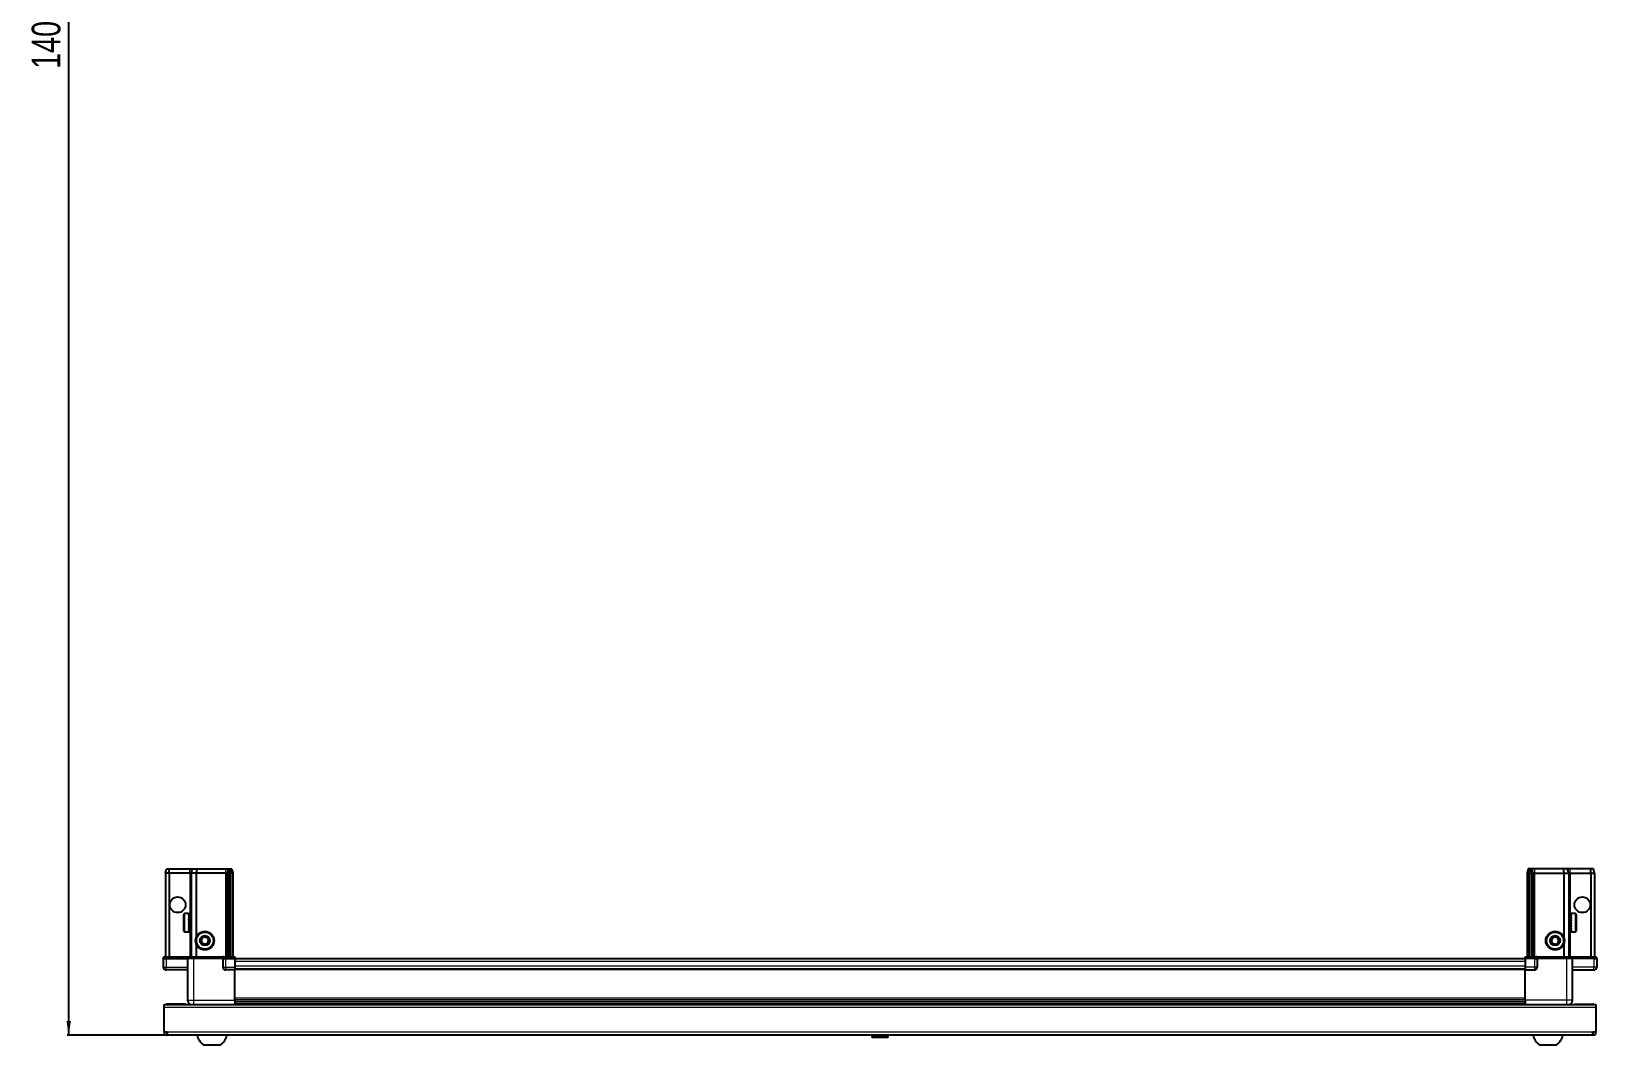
# Model space of a CAD drawing. Header units: millimetres. Extents: x 1415 to 5361, y -665 to 1603.
# Drawn here: x 1479 to 2571, y -665 to 42 of the extents above; entities that cross this region are included whole.
import ezdxf

# ---------------------------------------------------------------- set-up
doc = ezdxf.new("R2010")
doc.units = ezdxf.units.MM
doc.layers.add('FORMAT', color=7, linetype='Continuous')
doc.styles.add('SLDTEXTSTYLE0', font='TXT', dxfattribs={"width": 0.75})
doc.dimstyles.new('SLDDIMSTYLE0', dxfattribs={"dimtxt": 20, "dimasz": 10, "dimexe": 0, "dimexo": 0.0625, "dimgap": 5, "dimtad": 2, "dimdec": 1, "dimrnd": 1e-09, "dimzin": 12, "dimdsep": 46, "dimtxsty": 'SLDTEXTSTYLE0', "dimsah": 1, "dimcen": 0.09, "dimadec": 0, "dimazin": 3, "dimtfac": 1, "dimtofl": 0, "dimtmove": 0, "dimatfit": 3, "dimfxl": 0, "dimfrac": 2, "dimtolj": 1, "dimtzin": 12, "dimarcsym": 0})

# ---------------------------------------------------------------- blocks, each defined once
blk = doc.blocks.new('_D_8')
at = {"layer": 'FORMAT'}
for p, q in [((2065, 748.4), (1503.8, 748.4)), ((1504.8, 748.4), (1504.8, -658.6)), ((1573.4, -658.6), (1503.8, -658.6))]:
    blk.add_line(p, q, dxfattribs=at)
for points in [[(1504.8, 748.4), (1503.3, 738.4), (1506.4, 738.4)], [(1504.8, -658.6), (1506.4, -648.6), (1503.3, -648.6)]]:
    blk.add_solid(points, dxfattribs=at)
at = {"layer": 'FORMAT', "insert": (1479, 15.4), "char_height": 20, "attachment_point": 1, "rotation": 90, "style": 'SLDTEXTSTYLE0'}
blk.add_mtext('1407', dxfattribs=at)

msp = doc.modelspace()

# ---------------------------------------------------------------- linework, layer by layer
at = {"color": 7, "linetype": 'Continuous', "lineweight": 25}
for p, q in [((1572.32, -545.58), (1573.12, -542.58)), ((1574.82, -545.58), (1572.32, -545.58)), ((1572.32, -545.58), (1572.32, -603.88)), ((1573.12, -542.58), (1574.97, -542.58)), ((1574.82, -545.58), (1574.97, -542.58)), ((1589.32, -545.58), (1574.82, -545.58)), ((1574.82, -545.58), (1574.82, -603.88)), ((1574.97, -542.58), (1589.32, -542.58)), ((1589.32, -542.58), (1591.12, -542.58)), ((1590.32, -545.58), (1589.32, -545.58)), ((1590.32, -545.58), (1591.12, -542.58)), ((1593.82, -545.58), (1590.32, -545.58)), ((1590.32, -545.58), (1590.32, -603.88)), ((1591.12, -542.58), (1594.15, -542.58)), ((1594.15, -542.58), (1593.82, -545.58)), ((1614.32, -545.58), (1593.82, -545.58)), ((1593.82, -545.58), (1593.82, -590.08)), ((1594.15, -542.58), (1614.32, -542.58)), ((1614.32, -542.58), (1616.12, -542.58)), ((1615.32, -545.58), (1614.32, -545.58)), ((1616.12, -542.58), (1615.32, -545.58)), ((1615.32, -545.58), (1615.32, -603.88)), ((1616.32, -545.58), (1615.32, -545.58)), ((1616.12, -542.58), (1616.86, -542.58)), ((1616.86, -542.58), (1616.32, -545.58)), ((1616.32, -545.58), (1616.32, -603.88)), ((1617.82, -545.58), (1616.32, -545.58)), ((1616.86, -542.58), (1617.36, -542.58)), ((1617.36, -542.58), (1617.82, -545.58)), ((1617.36, -542.58), (1618.52, -542.58)), ((1617.82, -545.58), (1617.82, -603.88)), ((1619.32, -545.58), (1617.82, -545.58)), ((1618.52, -542.58), (1619.32, -545.58)), ((1619.32, -545.58), (1619.32, -603.88)), ((2523.12, -542.58), (2522.32, -545.58)), ((2522.32, -545.58), (2523.82, -545.58)), ((2522.32, -545.58), (2522.32, -603.88)), ((2524.28, -542.58), (2523.12, -542.58)), ((2524.28, -542.58), (2523.82, -545.58)), ((2523.82, -545.58), (2523.82, -603.88)), ((2523.82, -545.58), (2525.32, -545.58)), ((2524.78, -542.58), (2524.28, -542.58)), ((2524.78, -542.58), (2525.32, -545.58)), ((2525.52, -542.58), (2524.78, -542.58)), ((2525.32, -545.58), (2526.32, -545.58)), ((2525.32, -545.58), (2525.32, -603.88)), ((2525.52, -542.58), (2526.32, -545.58)), ((2527.32, -542.58), (2525.52, -542.58)), ((2526.32, -545.58), (2526.32, -603.88)), ((2526.32, -545.58), (2527.32, -545.58)), ((2547.49, -542.58), (2527.32, -542.58)), ((2527.32, -545.58), (2547.82, -545.58)), ((2547.49, -542.58), (2547.82, -545.58)), ((2550.52, -542.58), (2547.49, -542.58)), ((2547.82, -545.58), (2547.82, -590.08)), ((2547.82, -545.58), (2551.32, -545.58)), ((2551.32, -545.58), (2550.52, -542.58)), ((2552.32, -542.58), (2550.52, -542.58)), ((2551.32, -545.58), (2551.32, -603.88)), ((2551.32, -545.58), (2552.32, -545.58)), ((2566.67, -542.58), (2552.32, -542.58)), ((2552.32, -545.58), (2566.82, -545.58)), ((2566.82, -545.58), (2566.67, -542.58)), ((2568.52, -542.58), (2566.67, -542.58)), ((2566.82, -545.58), (2569.32, -545.58)), ((2566.82, -545.58), (2566.82, -603.88)), ((2569.32, -545.58), (2568.52, -542.58)), ((2569.32, -545.58), (2569.32, -603.88)), ((1585.12, -585.78), (1585.12, -574.38)), ((1588.32, -573.58), (1585.92, -573.58)), ((1588.32, -573.58), (1588.32, -573.59)), ((1588.32, -573.59), (1588.82, -573.59)), ((1588.32, -573.77), (1588.82, -573.77)), ((1588.32, -573.77), (1588.32, -573.99)), ((1588.32, -573.99), (1588.82, -573.99)), ((1588.32, -574.57), (1588.82, -574.57)), ((1588.32, -574.57), (1588.32, -574.99)), ((1588.32, -574.99), (1588.82, -574.99)), ((1588.32, -575.9), (1588.82, -575.9)), ((1588.32, -575.9), (1588.32, -576.49)), ((1588.32, -576.49), (1588.82, -576.49)), ((1588.32, -577.65), (1588.82, -577.65)), ((1588.32, -577.65), (1588.32, -578.35)), ((1588.32, -578.35), (1588.82, -578.35)), ((1588.82, -573.77), (1588.82, -573.59)), ((1588.82, -573.99), (1588.82, -573.77)), ((1588.82, -574.57), (1588.82, -573.99)), ((1588.82, -574.99), (1588.82, -574.57)), ((1588.82, -575.9), (1588.82, -574.99)), ((1588.92, -575.68), (1588.82, -575.68)), ((1588.82, -576.49), (1588.82, -575.9)), ((1588.82, -577.65), (1588.82, -576.49)), ((1588.82, -578.35), (1588.82, -577.65)), ((1588.82, -579.63), (1588.82, -578.35)), ((1588.92, -584.48), (1588.92, -575.68)), ((1589.8, -576.77), (1589.32, -576.08)), ((1589.32, -584.08), (1589.32, -576.08)), ((1590.29, -576.08), (1589.8, -576.77)), ((1589.8, -583.39), (1589.8, -576.77)), ((1590.32, -576.08), (1590.29, -576.08)), ((1590.29, -584.08), (1590.29, -576.08)), ((2551.35, -576.08), (2551.32, -576.08)), ((2551.84, -576.77), (2551.35, -576.08)), ((2551.35, -576.08), (2551.35, -584.08)), ((2552.32, -576.08), (2551.84, -576.77)), ((2551.84, -576.77), (2551.84, -583.39)), ((2552.32, -576.08), (2552.32, -584.08)), ((2552.82, -575.68), (2552.72, -575.68)), ((2552.72, -575.68), (2552.72, -584.48)), ((2555.72, -573.58), (2552.82, -573.58)), ((2553.32, -573.58), (2552.82, -573.58)), ((2552.82, -573.58), (2552.82, -573.63)), ((2552.82, -573.63), (2552.82, -573.91)), ((2553.32, -573.63), (2552.82, -573.63)), ((2553.32, -573.91), (2552.82, -573.91)), ((2552.82, -573.91), (2552.82, -574.19)), ((2553.32, -574.19), (2552.82, -574.19)), ((2552.82, -574.19), (2552.82, -574.85)), ((2553.32, -574.85), (2552.82, -574.85)), ((2552.82, -574.85), (2552.82, -575.32)), ((2552.82, -575.32), (2552.82, -576.3)), ((2553.32, -575.32), (2552.82, -575.32)), ((2553.32, -576.3), (2552.82, -576.3)), ((2552.82, -576.3), (2552.82, -576.92)), ((2552.82, -576.92), (2552.82, -578.12)), ((2553.32, -576.92), (2552.82, -576.92)), ((2553.32, -578.12), (2552.82, -578.12)), ((2552.82, -578.12), (2552.82, -578.75)), ((2553.32, -578.75), (2552.82, -578.75)), ((2553.32, -573.63), (2553.32, -573.58)), ((2553.32, -574.19), (2553.32, -573.91)), ((2553.32, -575.32), (2553.32, -574.85)), ((2553.32, -576.92), (2553.32, -576.3)), ((2553.32, -578.83), (2553.32, -578.12)), ((2556.52, -574.38), (2556.52, -585.78)), ((1585.92, -586.58), (1588.32, -586.58)), ((1588.32, -579.63), (1588.82, -579.63)), ((1588.32, -579.63), (1588.32, -580.37)), ((1588.32, -579.77), (1588.82, -579.77)), ((1588.32, -580.27), (1588.82, -580.27)), ((1588.32, -580.37), (1588.82, -580.37)), ((1588.32, -581.65), (1588.82, -581.65)), ((1588.32, -581.65), (1588.32, -582.36)), ((1588.32, -582.36), (1588.82, -582.36)), ((1588.32, -583.52), (1588.82, -583.52)), ((1588.32, -583.52), (1588.32, -584.13)), ((1588.32, -584.13), (1588.82, -584.13)), ((1588.32, -585.06), (1588.82, -585.06)), ((1588.32, -585.06), (1588.32, -585.5)), ((1588.32, -585.5), (1588.82, -585.5)), ((1588.32, -586.11), (1588.82, -586.11)), ((1588.32, -586.11), (1588.32, -586.34)), ((1588.32, -586.34), (1588.82, -586.34)), ((1588.32, -586.56), (1588.82, -586.56)), ((1588.32, -586.56), (1588.32, -586.58)), ((1588.32, -586.57), (1588.82, -586.57)), ((1588.82, -579.77), (1588.82, -579.63)), ((1588.82, -580.37), (1588.82, -580.27)), ((1588.82, -581.65), (1588.82, -580.37)), ((1588.82, -582.36), (1588.82, -581.65)), ((1588.82, -583.52), (1588.82, -582.36)), ((1588.82, -584.13), (1588.82, -583.52)), ((1588.82, -585.06), (1588.82, -584.13)), ((1588.82, -584.48), (1588.92, -584.48)), ((1588.82, -585.5), (1588.82, -585.06)), ((1588.82, -586.11), (1588.82, -585.5)), ((1588.82, -586.34), (1588.82, -586.11)), ((1588.82, -586.56), (1588.82, -586.34)), ((1588.82, -586.57), (1588.82, -586.56)), ((1589.32, -584.08), (1589.8, -583.39)), ((1589.8, -583.39), (1590.29, -584.08)), ((1590.29, -584.08), (1590.32, -584.08)), ((2551.32, -584.08), (2551.35, -584.08)), ((2551.35, -584.08), (2551.84, -583.39)), ((2551.84, -583.39), (2552.32, -584.08)), ((2552.72, -584.48), (2552.82, -584.48)), ((2552.82, -578.83), (2552.82, -580.13)), ((2553.32, -578.83), (2552.82, -578.83)), ((2553.32, -580.13), (2552.82, -580.13)), ((2553.32, -580.61), (2552.82, -580.61)), ((2552.82, -580.61), (2552.82, -580.87)), ((2552.82, -580.87), (2552.82, -582.14)), ((2553.32, -580.87), (2552.82, -580.87)), ((2553.32, -582.14), (2552.82, -582.14)), ((2552.82, -582.14), (2552.82, -582.82)), ((2552.82, -582.82), (2552.82, -583.94)), ((2553.32, -582.82), (2552.82, -582.82)), ((2553.32, -583.94), (2552.82, -583.94)), ((2552.82, -583.94), (2552.82, -584.51)), ((2552.82, -584.51), (2552.82, -585.37)), ((2553.32, -584.51), (2552.82, -584.51)), ((2553.32, -585.37), (2552.82, -585.37)), ((2552.82, -585.37), (2552.82, -585.76)), ((2552.82, -585.76), (2552.82, -586.28)), ((2553.32, -585.76), (2552.82, -585.76)), ((2553.32, -586.28), (2552.82, -586.28)), ((2552.82, -586.28), (2552.82, -586.46)), ((2552.82, -586.46), (2552.82, -586.58)), ((2553.32, -586.46), (2552.82, -586.46)), ((2552.82, -586.58), (2555.72, -586.58)), ((2553.32, -580.87), (2553.32, -580.13)), ((2553.32, -582.82), (2553.32, -582.14)), ((2553.32, -584.51), (2553.32, -583.94)), ((2553.32, -585.76), (2553.32, -585.37)), ((2553.32, -586.46), (2553.32, -586.28)), ((1593.82, -595.08), (1593.82, -603.88)), ((2547.82, -595.08), (2547.82, -603.88)), ((1571.32, -603.88), (1570.82, -604.75)), ((1570.82, -605.08), (1570.82, -604.75)), ((1570.82, -605.08), (1572.82, -605.08)), ((1570.82, -605.08), (1570.82, -611.08)), ((1572.82, -603.88), (1571.32, -603.88)), ((1572.82, -603.88), (1587.62, -603.88)), ((1587.62, -605.08), (1572.82, -605.08)), ((1572.82, -605.08), (1587.62, -605.08)), ((1587.62, -603.88), (1587.82, -603.88)), ((1587.82, -605.08), (1587.62, -605.08)), ((1587.82, -605.08), (1587.82, -603.88)), ((1587.82, -603.88), (1591.82, -603.88)), ((1591.82, -605.08), (1587.82, -605.08)), ((1587.82, -605.08), (1587.82, -634.08)), ((1591.82, -603.88), (1612.12, -603.88)), ((1612.12, -605.08), (1591.82, -605.08)), ((1612.12, -603.88), (1612.32, -603.88)), ((1612.32, -605.08), (1612.12, -605.08)), ((1612.32, -605.08), (1612.32, -603.88)), ((1613, -603.88), (1612.32, -603.88)), ((1612.32, -605.08), (1614.32, -605.08)), ((1612.32, -605.08), (1612.32, -611.08)), ((1613, -603.88), (1620.82, -603.88)), ((1620.82, -604.75), (1614.32, -604.75)), ((1620.82, -605.08), (1614.32, -605.08)), ((1614.32, -605.08), (1620.82, -605.08)), ((1620.82, -603.88), (1620.82, -604.75)), ((1620.82, -604.75), (1620.82, -604.75)), ((1620.82, -605.08), (1620.82, -604.75)), ((1620.82, -605.08), (1620.82, -605.08)), ((1620.82, -605.08), (1620.82, -611.08)), ((2520.82, -605.23), (1620.82, -605.23)), ((1620.82, -611.08), (1620.82, -613.08)), ((2520.82, -604.75), (2520.82, -603.88)), ((2520.82, -603.88), (2528.64, -603.88)), ((2527.32, -604.75), (2520.82, -604.75)), ((2520.82, -605.08), (2520.82, -604.75)), ((2527.32, -605.08), (2520.82, -605.08)), ((2520.82, -605.08), (2520.82, -611.08)), ((2520.82, -611.08), (2520.82, -613.08)), ((2527.32, -605.08), (2529.32, -605.08)), ((2529.32, -605.08), (2527.32, -605.08)), ((2529.32, -603.88), (2528.64, -603.88)), ((2529.32, -605.08), (2529.32, -603.88)), ((2529.32, -603.88), (2529.52, -603.88)), ((2529.52, -605.08), (2529.32, -605.08)), ((2529.32, -605.08), (2529.32, -611.08)), ((2529.52, -603.88), (2549.82, -603.88)), ((2549.82, -605.08), (2529.52, -605.08)), ((2549.82, -603.88), (2553.82, -603.88)), ((2553.82, -605.08), (2549.82, -605.08)), ((2553.82, -605.08), (2553.82, -603.88)), ((2553.82, -603.88), (2554.02, -603.88)), ((2554.02, -605.08), (2553.82, -605.08)), ((2553.82, -605.08), (2553.82, -634.08)), ((2554.02, -603.88), (2568.82, -603.88)), ((2568.82, -605.08), (2554.02, -605.08)), ((2570.32, -603.88), (2568.82, -603.88)), ((2568.82, -605.08), (2570.82, -605.08)), ((2570.82, -604.75), (2570.32, -603.88)), ((2570.82, -604.75), (2570.32, -603.88)), ((2570.82, -605.08), (2570.82, -604.75)), ((2570.82, -605.08), (2570.82, -604.75)), ((2570.82, -605.08), (2570.82, -605.08)), ((2570.82, -605.08), (2570.82, -611.08)), ((1587.82, -613.08), (1572.82, -613.08)), ((1620.82, -613.08), (1614.32, -613.08)), ((2520.82, -612.43), (1620.82, -612.43)), ((1620.82, -634.08), (1620.82, -613.08)), ((2520.82, -613.08), (2527.32, -613.08)), ((2520.82, -634.08), (2520.82, -613.08)), ((2553.82, -613.08), (2568.82, -613.08)), ((1571.32, -637.08), (2570.32, -637.08)), ((1571.32, -639.18), (1571.32, -637.08)), ((1571.32, -656.48), (1571.32, -639.18)), ((1586.32, -636.98), (1573.42, -636.98)), ((1586.32, -636.98), (1586.32, -637.08)), ((1620.82, -635.1), (2520.82, -635.1)), ((1620.82, -635.14), (2520.82, -635.14)), ((1644.7, -636.93), (1620.82, -636.93)), ((1639.32, -637.08), (1639.32, -636.93)), ((1639.36, -637.08), (1639.36, -636.93)), ((1639.63, -637.08), (1639.63, -636.93)), ((1639.89, -637.08), (1639.89, -636.93)), ((1640.54, -637.08), (1640.54, -636.93)), ((1641.01, -637.08), (1641.01, -636.93)), ((1641.97, -637.08), (1641.97, -636.93)), ((1642.59, -637.08), (1642.59, -636.93)), ((1643.78, -637.08), (1643.78, -636.93)), ((1644.44, -637.08), (1644.44, -636.93)), ((1644.49, -637.08), (1644.49, -636.93)), ((1645.79, -636.93), (1644.7, -636.93)), ((1645.79, -637.08), (1645.79, -636.93)), ((1645.79, -636.93), (1645.79, -636.93)), ((1646.52, -636.93), (1645.79, -636.93)), ((1645.8, -637.08), (1645.8, -636.93)), ((1646.3, -637.08), (1646.3, -636.93)), ((1646.52, -637.08), (1646.52, -636.93)), ((1646.94, -636.93), (1646.52, -636.93)), ((1646.52, -636.93), (1646.52, -636.93)), ((2494.7, -636.93), (1646.94, -636.93)), ((1647.8, -637.08), (1647.8, -636.93)), ((1648.49, -637.08), (1648.49, -636.93)), ((1649.61, -637.08), (1649.61, -636.93)), ((1650.19, -637.08), (1650.19, -636.93)), ((1651.06, -637.08), (1651.06, -636.93)), ((1651.46, -637.08), (1651.46, -636.93)), ((1651.99, -637.08), (1651.99, -636.93)), ((1652.18, -637.08), (1652.18, -636.93)), ((1652.32, -637.08), (1652.32, -636.93)), ((2489.32, -637.08), (2489.32, -636.93)), ((2489.49, -637.08), (2489.49, -636.93)), ((2489.7, -637.08), (2489.7, -636.93)), ((2490.26, -637.08), (2490.26, -636.93)), ((2490.68, -637.08), (2490.68, -636.93)), ((2491.58, -637.08), (2491.58, -636.93)), ((2492.16, -637.08), (2492.16, -636.93)), ((2493.31, -637.08), (2493.31, -636.93)), ((2494, -637.08), (2494, -636.93)), ((2495.28, -636.93), (2494.7, -636.93)), ((2495.28, -637.08), (2495.28, -636.93)), ((2495.29, -636.93), (2495.28, -636.93)), ((2496.02, -636.93), (2495.29, -636.93)), ((2495.46, -637.08), (2495.46, -636.93)), ((2495.96, -637.08), (2495.96, -636.93)), ((2496.02, -637.08), (2496.02, -636.93)), ((2496.94, -636.93), (2496.02, -636.93)), ((2496.02, -636.93), (2496.02, -636.93)), ((2520.82, -636.93), (2496.94, -636.93)), ((2497.31, -637.08), (2497.31, -636.93)), ((2498.02, -637.08), (2498.02, -636.93)), ((2499.19, -637.08), (2499.19, -636.93)), ((2499.8, -637.08), (2499.8, -636.93)), ((2500.75, -637.08), (2500.75, -636.93)), ((2501.19, -637.08), (2501.19, -636.93)), ((2501.82, -637.08), (2501.82, -636.93)), ((2502.06, -637.08), (2502.06, -636.93)), ((2502.3, -637.08), (2502.3, -636.93)), ((2502.32, -637.08), (2502.32, -636.93)), ((2555.32, -636.98), (2555.32, -637.08)), ((2555.32, -636.98), (2568.22, -636.98)), ((2570.32, -637.08), (2570.32, -639.18)), ((2570.32, -639.18), (2570.32, -656.48)), ((1573.42, -656.48), (1571.32, -656.48)), ((1573.42, -656.48), (1573.42, -658.58)), ((2568.22, -658.58), (1573.42, -658.58)), ((1598.82, -665.18), (1610.82, -665.18)), ((2066.02, -658.58), (2065.03, -659.57)), ((2065.03, -659.57), (2065.03, -660.08)), ((2076.6, -659.57), (2065.03, -659.57)), ((2076.6, -660.08), (2065.03, -660.08)), ((2076.6, -659.57), (2075.62, -658.58)), ((2076.6, -660.08), (2076.6, -659.57)), ((2530.82, -665.18), (2542.82, -665.18)), ((2570.32, -656.48), (2568.22, -656.48)), ((2568.22, -658.58), (2568.22, -656.48))]:
    msp.add_line(p, q, dxfattribs=at)
at = {"color": 8, "linetype": 'Continuous', "lineweight": 18}
for p, q in [((1589.32, -545.58), (1589.32, -542.58)), ((1589.32, -545.58), (1589.32, -576.08)), ((1614.32, -542.58), (1614.32, -545.58)), ((1614.32, -545.58), (1614.32, -603.88)), ((2527.32, -542.58), (2527.32, -545.58)), ((2527.32, -545.58), (2527.32, -603.88)), ((2552.32, -545.58), (2552.32, -542.58)), ((2552.32, -545.58), (2552.32, -576.08)), ((1585.92, -586.58), (1585.92, -573.58)), ((2555.72, -573.58), (2555.72, -586.58)), ((1589.32, -584.08), (1589.32, -603.88)), ((2552.32, -584.08), (2552.32, -603.88)), ((1570.82, -611.08), (1572.82, -611.08)), ((1572.82, -605.08), (1572.82, -603.88)), ((1572.82, -605.08), (1572.82, -611.08)), ((1572.82, -611.08), (1587.82, -611.08)), ((1572.82, -613.08), (1572.82, -611.08)), ((1587.62, -605.08), (1587.62, -603.88)), ((1591.82, -605.08), (1591.82, -603.88)), ((1591.82, -605.08), (1591.82, -634.08)), ((1612.12, -605.08), (1612.12, -603.88)), ((1612.32, -611.08), (1614.32, -611.08)), ((1614.32, -605.08), (1614.32, -604.75)), ((1614.32, -605.08), (1614.32, -611.08)), ((1614.32, -611.08), (1620.82, -611.08)), ((1614.32, -611.08), (1614.32, -613.08)), ((1620.82, -605.08), (1620.82, -604.75)), ((2520.82, -607.23), (1620.82, -607.23)), ((2520.82, -610.43), (1620.82, -610.43)), ((2527.32, -611.08), (2520.82, -611.08)), ((2527.32, -605.08), (2527.32, -604.75)), ((2527.32, -605.08), (2527.32, -611.08)), ((2529.32, -611.08), (2527.32, -611.08)), ((2527.32, -611.08), (2527.32, -613.08)), ((2529.52, -603.88), (2529.52, -605.08)), ((2549.82, -605.08), (2549.82, -603.88)), ((2549.82, -605.08), (2549.82, -634.08)), ((2568.82, -611.08), (2553.82, -611.08)), ((2554.02, -603.88), (2554.02, -605.08)), ((2568.82, -605.08), (2568.82, -603.88)), ((2568.82, -605.08), (2568.82, -611.08)), ((2570.82, -611.08), (2568.82, -611.08)), ((2568.82, -613.08), (2568.82, -611.08)), ((2520.82, -613.08), (1620.82, -613.08)), ((1620.82, -632.48), (2520.82, -632.48)), ((2570.32, -639.18), (1571.32, -639.18)), ((1573.42, -637.08), (1573.42, -636.98)), ((1591.82, -634.08), (1620.82, -634.08)), ((2520.82, -633.9), (1620.82, -633.9)), ((1620.82, -636.34), (2520.82, -636.34)), ((2549.82, -634.08), (2520.82, -634.08)), ((2568.22, -637.08), (2568.22, -636.98)), ((2568.22, -656.48), (1573.42, -656.48))]:
    msp.add_line(p, q, dxfattribs=at)
at = {"color": 7, "linetype": 'Continuous', "lineweight": 25, "flags": 128}
for points in [[(1573.42, -636.98), (1573.01, -637.02), (1572.78, -637.08)], [(2568.86, -637.08), (2568.63, -637.02), (2568.22, -636.98)]]:
    msp.add_lwpolyline(points, dxfattribs=at)
at = {"color": 7, "linetype": 'Continuous', "lineweight": 25}
for centre, radius in [((1580.82, -567.58), 5.5), ((2560.82, -567.58), 5.5), ((1599.82, -592.58), 6.5), ((1599.82, -592.58), 3.46), ((2541.82, -592.58), 6.5), ((2541.82, -592.58), 3.46)]:
    msp.add_circle(centre, radius, dxfattribs=at)
at = {"color": 8, "linetype": 'Continuous', "lineweight": 18}
for centre in [(1599.82, -592.58), (2541.82, -592.58)]:
    msp.add_circle(centre, 5.7, dxfattribs=at)
at = {"color": 7, "linetype": 'Continuous', "lineweight": 25}
for centre, radius, start, end in [((1585.92, -574.38), 0.8, 90, 180), ((1589.32, -575.68), 0.4, 180, 270), ((2552.32, -575.68), 0.4, 270, 0), ((2555.72, -574.38), 0.8, 0, 90), ((1585.92, -585.78), 0.8, 180, 270), ((1589.32, -584.48), 0.4, 90, 180), ((2552.32, -584.48), 0.4, 360, 90), ((2555.72, -585.78), 0.8, 270, 0), ((1599.82, -592.58), 2.5, 147.37605, 207.37605), ((1599.82, -592.58), 2.5, 207.37605, 267.37605), ((1599.82, -592.58), 2.5, 87.37605, 147.37605), ((1599.82, -592.58), 2.5, 267.37605, 327.37605), ((1599.82, -592.58), 2.5, 27.37605, 87.37605), ((1599.82, -592.58), 2.5, 327.37605, 27.37605), ((2541.82, -592.58), 2.5, 134.67671, 194.67671), ((2541.82, -592.58), 2.5, 194.67671, 254.67671), ((2541.82, -592.58), 2.5, 74.67671, 134.67671), ((2541.82, -592.58), 2.5, 254.67671, 314.67671), ((2541.82, -592.58), 2.5, 14.67671, 74.67671), ((2541.82, -592.58), 2.5, 314.67671, 14.67671), ((1572.82, -611.08), 2, 180, 270), ((1614.32, -611.08), 2, 180, 270), ((2527.32, -611.08), 2, 270, 0), ((2568.82, -611.08), 2, 270, 0), ((1573.42, -656.48), 2.1, 180, 270), ((1573.42, -656.48), 0.6, 180, 270), ((1605.84, -655.56), 11.91, 194.70035, 233.8734), ((1603.8, -655.56), 11.91, 306.1266, 345.29965), ((2537.84, -655.56), 11.91, 194.70035, 233.8734), ((2535.8, -655.56), 11.91, 306.1266, 345.29965), ((2568.22, -656.48), 2.1, 270, 0), ((2568.22, -656.48), 0.6, 270, 0)]:
    msp.add_arc(centre, radius, start, end, dxfattribs=at)
for centre, start_param, end_param in [((1614.32, -601.28), 2.4188584, 3.1415927), ((2527.32, -601.28), 3.1415927, 3.8643269)]:
    msp.add_ellipse(centre, major_axis=(0, 3.46), ratio=0.5773503, start_param=start_param, end_param=end_param, dxfattribs=at)
for points, knots in [([(1596.94, -592.45), (1597.21, -592.01), (1597.73, -591.2), (1598.25, -590.39), (1598.49, -590.02)], [0, 0, 0, 0, 0.5346859, 1, 1, 1, 1]), ([(1598.26, -595.01), (1598.21, -594.9), (1597.93, -594.37), (1597.47, -593.49), (1597.09, -592.75), (1596.94, -592.45)], [0, 0, 0, 0, 0.13312467, 0.63709944, 1, 1, 1, 1]), ([(1601.15, -595.14), (1600.63, -595.12), (1599.67, -595.08), (1598.71, -595.03), (1598.26, -595.01)], [0, 0, 0, 0, 0.5346859, 1, 1, 1, 1]), ([(1598.49, -590.02), (1599.01, -590.04), (1599.97, -590.08), (1600.93, -590.13), (1601.38, -590.15)], [0, 0, 0, 0, 0.5346859, 1, 1, 1, 1]), ([(1602.7, -592.71), (1602.43, -593.15), (1601.91, -593.96), (1601.39, -594.77), (1601.15, -595.14)], [0, 0, 0, 0, 0.5346859, 1, 1, 1, 1]), ([(1601.38, -590.15), (1601.53, -590.46), (1601.91, -591.19), (1602.37, -592.07), (1602.65, -592.6), (1602.7, -592.71)], [0, 0, 0, 0, 0.3629006, 0.8668753, 1, 1, 1, 1]), ([(2539.04, -591.82), (2539.4, -591.45), (2540.09, -590.78), (2540.77, -590.1), (2541.09, -589.79)], [0, 0, 0, 0, 0.5346859, 1, 1, 1, 1]), ([(2539.77, -594.61), (2539.68, -594.28), (2539.47, -593.48), (2539.22, -592.52), (2539.07, -591.94), (2539.04, -591.82)], [0, 0, 0, 0, 0.3629006, 0.8668753, 1, 1, 1, 1]), ([(2542.55, -595.37), (2542.05, -595.24), (2541.12, -594.98), (2540.2, -594.73), (2539.77, -594.61)], [0, 0, 0, 0, 0.5346859, 1, 1, 1, 1]), ([(2541.09, -589.79), (2541.59, -589.92), (2542.52, -590.18), (2543.44, -590.43), (2543.87, -590.55)], [0, 0, 0, 0, 0.53468586, 1, 1, 1, 1]), ([(2544.6, -593.34), (2544.24, -593.71), (2543.55, -594.38), (2542.87, -595.06), (2542.55, -595.37)], [0, 0, 0, 0, 0.5346859, 1, 1, 1, 1]), ([(2543.87, -590.55), (2543.9, -590.67), (2544.06, -591.25), (2544.31, -592.21), (2544.52, -593.01), (2544.6, -593.34)], [0, 0, 0, 0, 0.1331247, 0.6370994, 1, 1, 1, 1]), ([(1587.82, -634.08), (1587.87, -634.52), (1587.94, -635.2), (1588.37, -636.01), (1588.83, -636.57), (1589.23, -636.93), (1589.5, -637.06), (1589.54, -637.08)], [0, 0, 0, 0, 0.3630185, 0.5584377, 0.7580039, 0.9575702, 1, 1, 1, 1]), ([(1620.82, -634.08), (1620.82, -634.48), (1620.82, -635.27), (1620.82, -636.28), (1620.82, -636.91), (1620.82, -637.07), (1620.82, -637.08)], [0, 0, 0, 0, 0.3255201, 0.6510403, 0.9765604, 1, 1, 1, 1]), ([(2520.82, -634.08), (2520.82, -634.48), (2520.82, -635.27), (2520.82, -636.28), (2520.82, -636.91), (2520.82, -637.07), (2520.82, -637.08)], [0, 0, 0, 0, 0.3255201, 0.6510403, 0.9765604, 1, 1, 1, 1]), ([(2553.82, -634.08), (2553.77, -634.52), (2553.7, -635.2), (2553.27, -636.01), (2552.81, -636.57), (2552.41, -636.93), (2552.14, -637.06), (2552.1, -637.08)], [0, 0, 0, 0, 0.3630185, 0.5584377, 0.7580039, 0.9575702, 1, 1, 1, 1])]:
    msp.add_open_spline(points, degree=3, knots=knots, dxfattribs=at)
at = {"color": 8, "linetype": 'Continuous', "lineweight": 18}
for points in [[(1587.82, -634.08), (1587.88, -634.08), (1588, -634.08), (1588.93, -634.08), (1590.25, -634.08), (1591.3, -634.08), (1591.82, -634.08)], [(2553.82, -634.08), (2553.76, -634.08), (2553.64, -634.08), (2552.71, -634.08), (2551.39, -634.08), (2550.34, -634.08), (2549.82, -634.08)]]:
    msp.add_open_spline(points, degree=3, dxfattribs=at)
for points, knots in [([(1591.82, -634.08), (1591.82, -634.52), (1591.82, -635.2), (1591.82, -636.01), (1591.82, -636.57), (1591.82, -636.93), (1591.82, -637.06), (1591.82, -637.08)], [0, 0, 0, 0, 0.36301846, 0.55843766, 0.75800394, 0.95757021, 1, 1, 1, 1]), ([(2549.82, -634.08), (2549.82, -634.52), (2549.82, -635.2), (2549.82, -636.01), (2549.82, -636.57), (2549.82, -636.93), (2549.82, -637.06), (2549.82, -637.08)], [0, 0, 0, 0, 0.3630185, 0.5584377, 0.7580039, 0.9575702, 1, 1, 1, 1])]:
    msp.add_open_spline(points, degree=3, knots=knots, dxfattribs=at)

# ---------------------------------------------------------------- dimensions: what is measured, and where the dimension line sits
at = {"layer": 'FORMAT'}
dim = msp.add_linear_dim(base=(1504.82, -658.58), p1=(2065.03, 748.42), p2=(1573.42, -658.58), angle=90, dimstyle='SLDDIMSTYLE0', dxfattribs=at)
dim.commit()
dim.dimension.update_dxf_attribs({"geometry": '_D_8', "text_midpoint": (1504.82, 44.92), "dimtype": 160})

doc.saveas('drawing.dxf')
